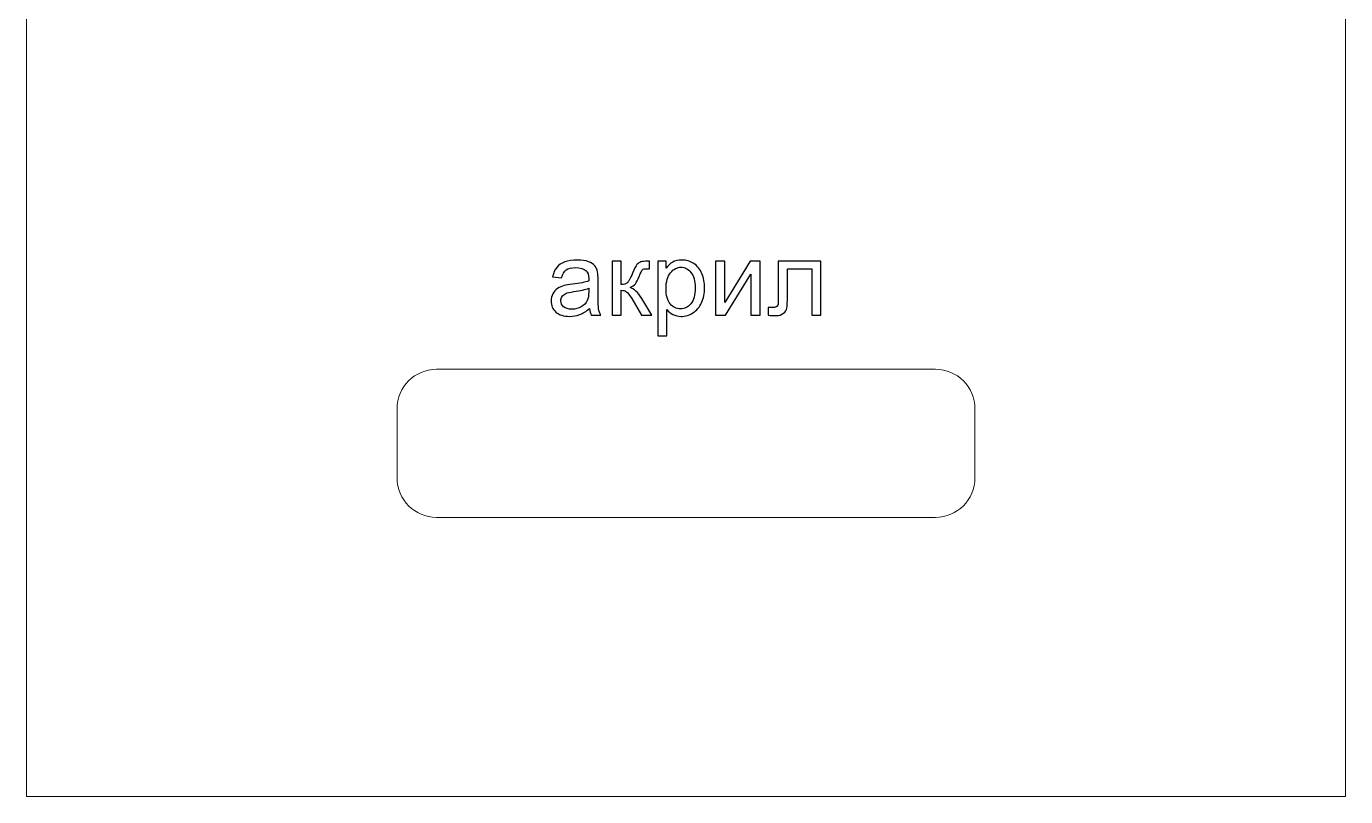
# Model space of a CAD drawing. Header units: centimetres. Extents: x -89.8 to -4.3, y 52.2 to 88.8.
# Drawn here: x -89.81 to -63.11, y 52.18 to 67.77 of the extents above; entities that cross this region are included whole.
import ezdxf

# ---------------------------------------------------------------- set-up
doc = ezdxf.new("R2010")
doc.units = ezdxf.units.CM
doc.header["$MEASUREMENT"] = 0
doc.layers.add('layer 1', color=7, linetype='Continuous')

msp = doc.modelspace()

# ---------------------------------------------------------------- linework, layer by layer
at = {"layer": 'layer 1', "color": 250, "lineweight": 20}
msp.add_lwpolyline([(-89.81447, 52.17734), (-63.10891, 52.17734), (-63.10891, 88.8409), (-89.81447, 88.8409), (-89.81447, 52.17734)], close=True, dxfattribs=at)
at = {"layer": 'layer 1', "color": 177}
for points, knots in [([(-78.41463, 62.06073), (-78.4835, 62.00204), (-78.54992, 61.96093), (-78.61352, 61.93668), (-78.61352, 61.93668), (-78.67713, 61.91244), (-78.7453, 61.90049), (-78.81839, 61.90049), (-78.81839, 61.90049), (-78.93857, 61.90049), (-79.03099, 61.92965), (-79.09565, 61.98834), (-79.09565, 61.98834), (-79.16031, 62.04667), (-79.19264, 62.12152), (-79.19264, 62.21253), (-79.19264, 62.21253), (-79.19264, 62.26595), (-79.18034, 62.31479), (-79.15609, 62.35907), (-79.15609, 62.35907), (-79.13149, 62.40335), (-79.09951, 62.43849), (-79.06016, 62.4652), (-79.06016, 62.4652), (-79.02045, 62.4919), (-78.97617, 62.51228), (-78.92662, 62.52599), (-78.92662, 62.52599), (-78.89008, 62.53548), (-78.83491, 62.54461), (-78.76146, 62.55375), (-78.76146, 62.55375), (-78.61176, 62.57132), (-78.50107, 62.59276), (-78.43044, 62.61735), (-78.43044, 62.61735), (-78.42974, 62.64265), (-78.42938, 62.65882), (-78.42938, 62.6655), (-78.42938, 62.6655), (-78.42938, 62.7407), (-78.44696, 62.79376), (-78.4821, 62.82468), (-78.4821, 62.82468), (-78.52954, 62.8665), (-78.60017, 62.88723), (-78.69364, 62.88723), (-78.69364, 62.88723), (-78.78114, 62.88723), (-78.8458, 62.87177), (-78.88727, 62.8412), (-78.88727, 62.8412), (-78.92908, 62.81063), (-78.95965, 62.75651), (-78.97969, 62.6785), (-78.97969, 62.6785), (-78.97969, 62.6785), (-79.16101, 62.7038), (-79.16101, 62.7038), (-79.16101, 62.7038), (-79.14449, 62.78146), (-79.11744, 62.84436), (-79.07948, 62.89215), (-79.07948, 62.89215), (-79.04153, 62.93994), (-78.98671, 62.97649), (-78.91503, 63.00249), (-78.91503, 63.00249), (-78.84369, 63.02815), (-78.76041, 63.04115), (-78.66623, 63.04115), (-78.66623, 63.04115), (-78.57276, 63.04115), (-78.4965, 63.03025), (-78.43782, 63.00812), (-78.43782, 63.00812), (-78.37949, 62.98598), (-78.33626, 62.95857), (-78.30885, 62.92518), (-78.30885, 62.92518), (-78.28144, 62.8918), (-78.26212, 62.84963), (-78.25087, 62.79868), (-78.25087, 62.79868), (-78.2449, 62.76705), (-78.24173, 62.71012), (-78.24173, 62.62825), (-78.24173, 62.62825), (-78.24173, 62.62825), (-78.24173, 62.38226), (-78.24173, 62.38226), (-78.24173, 62.38226), (-78.24173, 62.21043), (-78.23787, 62.10184), (-78.23014, 62.05581), (-78.23014, 62.05581), (-78.22276, 62.00977), (-78.2073, 61.96585), (-78.18481, 61.92368), (-78.18481, 61.92368), (-78.18481, 61.92368), (-78.37878, 61.92368), (-78.37878, 61.92368), (-78.37878, 61.92368), (-78.39741, 61.96269), (-78.40935, 62.00837), (-78.41463, 62.06073)], [0, 0, 0, 0, 0.03571429, 0.03571429, 0.03571429, 0.03571429, 0.07142857, 0.07142857, 0.07142857, 0.07142857, 0.10714286, 0.10714286, 0.10714286, 0.10714286, 0.14285714, 0.14285714, 0.14285714, 0.14285714, 0.17857143, 0.17857143, 0.17857143, 0.17857143, 0.21428571, 0.21428571, 0.21428571, 0.21428571, 0.25, 0.25, 0.25, 0.25, 0.28571429, 0.28571429, 0.28571429, 0.28571429, 0.32142857, 0.32142857, 0.32142857, 0.32142857, 0.35714286, 0.35714286, 0.35714286, 0.35714286, 0.39285714, 0.39285714, 0.39285714, 0.39285714, 0.42857143, 0.42857143, 0.42857143, 0.42857143, 0.46428571, 0.46428571, 0.46428571, 0.46428571, 0.5, 0.5, 0.5, 0.5, 0.53571429, 0.53571429, 0.53571429, 0.53571429, 0.57142857, 0.57142857, 0.57142857, 0.57142857, 0.60714286, 0.60714286, 0.60714286, 0.60714286, 0.64285714, 0.64285714, 0.64285714, 0.64285714, 0.67857143, 0.67857143, 0.67857143, 0.67857143, 0.71428571, 0.71428571, 0.71428571, 0.71428571, 0.75, 0.75, 0.75, 0.75, 0.78571429, 0.78571429, 0.78571429, 0.78571429, 0.82142857, 0.82142857, 0.82142857, 0.82142857, 0.85714286, 0.85714286, 0.85714286, 0.85714286, 0.89285714, 0.89285714, 0.89285714, 0.89285714, 0.92857143, 0.92857143, 0.92857143, 0.92857143, 1, 1, 1, 1]), ([(-77.0343, 61.5041), (-77.0343, 61.5041), (-77.0343, 63.01796), (-77.0343, 63.01796), (-77.0343, 63.01796), (-77.0343, 63.01796), (-76.86563, 63.01796), (-76.86563, 63.01796), (-76.86563, 63.01796), (-76.86563, 63.01796), (-76.86563, 62.87423), (-76.86563, 62.87423), (-76.86563, 62.87423), (-76.82592, 62.92975), (-76.78094, 62.97157), (-76.73069, 62.99933), (-76.73069, 62.99933), (-76.68079, 63.02709), (-76.62, 63.04115), (-76.54866, 63.04115), (-76.54866, 63.04115), (-76.45519, 63.04115), (-76.37296, 63.01725), (-76.30162, 62.96911), (-76.30162, 62.96911), (-76.23029, 62.92132), (-76.17652, 62.8535), (-76.13998, 62.76635), (-76.13998, 62.76635), (-76.10378, 62.67885), (-76.08551, 62.58327), (-76.08551, 62.4789), (-76.08551, 62.4789), (-76.08551, 62.3675), (-76.10554, 62.267), (-76.1456, 62.17739), (-76.1456, 62.17739), (-76.18566, 62.08814), (-76.24399, 62.01961), (-76.3206, 61.97182), (-76.3206, 61.97182), (-76.39685, 61.92438), (-76.47733, 61.90049), (-76.56166, 61.90049), (-76.56166, 61.90049), (-76.62351, 61.90049), (-76.67903, 61.91349), (-76.72788, 61.93949), (-76.72788, 61.93949), (-76.77708, 61.9655), (-76.81714, 61.99818), (-76.84876, 62.03789), (-76.84876, 62.03789), (-76.84876, 62.03789), (-76.84876, 61.5041), (-76.84876, 61.5041), (-76.84876, 61.5041), (-76.84876, 61.5041), (-77.0343, 61.5041), (-77.0343, 61.5041)], [0, 0, 0, 0, 0.0625, 0.0625, 0.0625, 0.0625, 0.125, 0.125, 0.125, 0.125, 0.1875, 0.1875, 0.1875, 0.1875, 0.25, 0.25, 0.25, 0.25, 0.3125, 0.3125, 0.3125, 0.3125, 0.375, 0.375, 0.375, 0.375, 0.4375, 0.4375, 0.4375, 0.4375, 0.5, 0.5, 0.5, 0.5, 0.5625, 0.5625, 0.5625, 0.5625, 0.625, 0.625, 0.625, 0.625, 0.6875, 0.6875, 0.6875, 0.6875, 0.75, 0.75, 0.75, 0.75, 0.8125, 0.8125, 0.8125, 0.8125, 0.875, 0.875, 0.875, 0.875, 1, 1, 1, 1]), ([(-77.95885, 63.01796), (-77.95885, 63.01796), (-77.77331, 63.01796), (-77.77331, 63.01796), (-77.77331, 63.01796), (-77.77331, 63.01796), (-77.77331, 62.54567), (-77.77331, 62.54567), (-77.77331, 62.54567), (-77.71427, 62.54567), (-77.67281, 62.55691), (-77.64891, 62.57975), (-77.64891, 62.57975), (-77.62537, 62.60224), (-77.59058, 62.66796), (-77.54419, 62.77724), (-77.54419, 62.77724), (-77.50765, 62.86369), (-77.47813, 62.92062), (-77.45564, 62.94803), (-77.45564, 62.94803), (-77.4328, 62.97544), (-77.40679, 62.99406), (-77.37728, 63.00355), (-77.37728, 63.00355), (-77.34741, 63.01304), (-77.29997, 63.01796), (-77.23496, 63.01796), (-77.23496, 63.01796), (-77.23496, 63.01796), (-77.19771, 63.01796), (-77.19771, 63.01796), (-77.19771, 63.01796), (-77.19771, 63.01796), (-77.19771, 62.86509), (-77.19771, 62.86509), (-77.19771, 62.86509), (-77.19771, 62.86509), (-77.24937, 62.86615), (-77.24937, 62.86615), (-77.24937, 62.86615), (-77.29821, 62.86615), (-77.32949, 62.85877), (-77.34319, 62.84436), (-77.34319, 62.84436), (-77.3576, 62.82925), (-77.37974, 62.78427), (-77.40925, 62.70942), (-77.40925, 62.70942), (-77.43737, 62.63773), (-77.46302, 62.58819), (-77.48656, 62.56078), (-77.48656, 62.56078), (-77.50976, 62.53337), (-77.54595, 62.50842), (-77.5948, 62.48558), (-77.5948, 62.48558), (-77.51503, 62.46414), (-77.43631, 62.38999), (-77.359, 62.26279), (-77.359, 62.26279), (-77.359, 62.26279), (-77.15554, 61.92368), (-77.15554, 61.92368), (-77.15554, 61.92368), (-77.15554, 61.92368), (-77.35936, 61.92368), (-77.35936, 61.92368), (-77.35936, 61.92368), (-77.35936, 61.92368), (-77.56001, 62.26173), (-77.56001, 62.26173), (-77.56001, 62.26173), (-77.60042, 62.33026), (-77.63556, 62.37524), (-77.66543, 62.39702), (-77.66543, 62.39702), (-77.69565, 62.41881), (-77.73149, 62.4297), (-77.77331, 62.4297), (-77.77331, 62.4297), (-77.77331, 62.4297), (-77.77331, 61.92368), (-77.77331, 61.92368), (-77.77331, 61.92368), (-77.77331, 61.92368), (-77.95885, 61.92368), (-77.95885, 61.92368), (-77.95885, 61.92368), (-77.95885, 61.92368), (-77.95885, 63.01796), (-77.95885, 63.01796)], [0, 0, 0, 0, 0.04166667, 0.04166667, 0.04166667, 0.04166667, 0.08333333, 0.08333333, 0.08333333, 0.08333333, 0.125, 0.125, 0.125, 0.125, 0.16666667, 0.16666667, 0.16666667, 0.16666667, 0.20833333, 0.20833333, 0.20833333, 0.20833333, 0.25, 0.25, 0.25, 0.25, 0.29166667, 0.29166667, 0.29166667, 0.29166667, 0.33333333, 0.33333333, 0.33333333, 0.33333333, 0.375, 0.375, 0.375, 0.375, 0.41666667, 0.41666667, 0.41666667, 0.41666667, 0.45833333, 0.45833333, 0.45833333, 0.45833333, 0.5, 0.5, 0.5, 0.5, 0.54166667, 0.54166667, 0.54166667, 0.54166667, 0.58333333, 0.58333333, 0.58333333, 0.58333333, 0.625, 0.625, 0.625, 0.625, 0.66666667, 0.66666667, 0.66666667, 0.66666667, 0.70833333, 0.70833333, 0.70833333, 0.70833333, 0.75, 0.75, 0.75, 0.75, 0.79166667, 0.79166667, 0.79166667, 0.79166667, 0.83333333, 0.83333333, 0.83333333, 0.83333333, 0.875, 0.875, 0.875, 0.875, 0.91666667, 0.91666667, 0.91666667, 0.91666667, 1, 1, 1, 1]), ([(-76.86563, 62.46414), (-76.86563, 62.32393), (-76.83717, 62.22027), (-76.78059, 62.15315), (-76.78059, 62.15315), (-76.72366, 62.08603), (-76.65479, 62.05229), (-76.57396, 62.05229), (-76.57396, 62.05229), (-76.49173, 62.05229), (-76.42145, 62.08708), (-76.36312, 62.15666), (-76.36312, 62.15666), (-76.30444, 62.22624), (-76.27527, 62.33377), (-76.27527, 62.4796), (-76.27527, 62.4796), (-76.27527, 62.61876), (-76.30373, 62.72277), (-76.36101, 62.792), (-76.36101, 62.792), (-76.41829, 62.86123), (-76.48646, 62.89567), (-76.56588, 62.89567), (-76.56588, 62.89567), (-76.6446, 62.89567), (-76.71417, 62.85877), (-76.77462, 62.78533), (-76.77462, 62.78533), (-76.83541, 62.71153), (-76.86563, 62.6047), (-76.86563, 62.46414)], [0, 0, 0, 0, 0.11111111, 0.11111111, 0.11111111, 0.11111111, 0.22222222, 0.22222222, 0.22222222, 0.22222222, 0.33333333, 0.33333333, 0.33333333, 0.33333333, 0.44444444, 0.44444444, 0.44444444, 0.44444444, 0.55555556, 0.55555556, 0.55555556, 0.55555556, 0.66666667, 0.66666667, 0.66666667, 0.66666667, 0.77777778, 0.77777778, 0.77777778, 0.77777778, 1, 1, 1, 1]), ([(-75.86166, 63.01796), (-75.86166, 63.01796), (-75.67612, 63.01796), (-75.67612, 63.01796), (-75.67612, 63.01796), (-75.67612, 63.01796), (-75.67612, 62.18337), (-75.67612, 62.18337), (-75.67612, 62.18337), (-75.67612, 62.18337), (-75.16061, 63.01796), (-75.16061, 63.01796), (-75.16061, 63.01796), (-75.16061, 63.01796), (-74.96136, 63.01796), (-74.96136, 63.01796), (-74.96136, 63.01796), (-74.96136, 63.01796), (-74.96136, 61.92368), (-74.96136, 61.92368), (-74.96136, 61.92368), (-74.96136, 61.92368), (-75.14691, 61.92368), (-75.14691, 61.92368), (-75.14691, 61.92368), (-75.14691, 61.92368), (-75.14691, 62.753), (-75.14691, 62.753), (-75.14691, 62.753), (-75.14691, 62.753), (-75.66171, 61.92368), (-75.66171, 61.92368), (-75.66171, 61.92368), (-75.66171, 61.92368), (-75.86166, 61.92368), (-75.86166, 61.92368), (-75.86166, 61.92368), (-75.86166, 61.92368), (-75.86166, 63.01796), (-75.86166, 63.01796)], [0, 0, 0, 0, 0.09090909, 0.09090909, 0.09090909, 0.09090909, 0.18181818, 0.18181818, 0.18181818, 0.18181818, 0.27272727, 0.27272727, 0.27272727, 0.27272727, 0.36363636, 0.36363636, 0.36363636, 0.36363636, 0.45454545, 0.45454545, 0.45454545, 0.45454545, 0.54545455, 0.54545455, 0.54545455, 0.54545455, 0.63636364, 0.63636364, 0.63636364, 0.63636364, 0.72727273, 0.72727273, 0.72727273, 0.72727273, 0.81818182, 0.81818182, 0.81818182, 0.81818182, 1, 1, 1, 1]), ([(-74.59309, 63.01796), (-74.59309, 63.01796), (-73.73074, 63.01796), (-73.73074, 63.01796), (-73.73074, 63.01796), (-73.73074, 63.01796), (-73.73074, 61.92473), (-73.73074, 61.92473), (-73.73074, 61.92473), (-73.73074, 61.92473), (-73.91629, 61.92473), (-73.91629, 61.92473), (-73.91629, 61.92473), (-73.91629, 61.92473), (-73.91629, 62.86404), (-73.91629, 62.86404), (-73.91629, 62.86404), (-73.91629, 62.86404), (-74.40755, 62.86404), (-74.40755, 62.86404), (-74.40755, 62.86404), (-74.40755, 62.86404), (-74.40755, 62.31971), (-74.40755, 62.31971), (-74.40755, 62.31971), (-74.40755, 62.19286), (-74.41177, 62.10922), (-74.41985, 62.06846), (-74.41985, 62.06846), (-74.42828, 62.02805), (-74.45077, 61.99291), (-74.48767, 61.96269), (-74.48767, 61.96269), (-74.52492, 61.93247), (-74.57833, 61.91735), (-74.64826, 61.91735), (-74.64826, 61.91735), (-74.69148, 61.91735), (-74.74138, 61.92017), (-74.79761, 61.92544), (-74.79761, 61.92544), (-74.79761, 61.92544), (-74.79761, 62.0797), (-74.79761, 62.0797), (-74.79761, 62.0797), (-74.79761, 62.0797), (-74.71643, 62.0797), (-74.71643, 62.0797), (-74.71643, 62.0797), (-74.67813, 62.0797), (-74.65072, 62.08357), (-74.63421, 62.09165), (-74.63421, 62.09165), (-74.61769, 62.09938), (-74.6068, 62.11203), (-74.60117, 62.12925), (-74.60117, 62.12925), (-74.5959, 62.14647), (-74.59309, 62.20234), (-74.59309, 62.29687), (-74.59309, 62.29687), (-74.59309, 62.29687), (-74.59309, 63.01796), (-74.59309, 63.01796)], [0, 0, 0, 0, 0.05882353, 0.05882353, 0.05882353, 0.05882353, 0.11764706, 0.11764706, 0.11764706, 0.11764706, 0.17647059, 0.17647059, 0.17647059, 0.17647059, 0.23529412, 0.23529412, 0.23529412, 0.23529412, 0.29411765, 0.29411765, 0.29411765, 0.29411765, 0.35294118, 0.35294118, 0.35294118, 0.35294118, 0.41176471, 0.41176471, 0.41176471, 0.41176471, 0.47058824, 0.47058824, 0.47058824, 0.47058824, 0.52941176, 0.52941176, 0.52941176, 0.52941176, 0.58823529, 0.58823529, 0.58823529, 0.58823529, 0.64705882, 0.64705882, 0.64705882, 0.64705882, 0.70588235, 0.70588235, 0.70588235, 0.70588235, 0.76470588, 0.76470588, 0.76470588, 0.76470588, 0.82352941, 0.82352941, 0.82352941, 0.82352941, 0.88235294, 0.88235294, 0.88235294, 0.88235294, 1, 1, 1, 1]), ([(-78.42938, 62.47187), (-78.49685, 62.44446), (-78.59806, 62.42127), (-78.733, 62.40229), (-78.733, 62.40229), (-78.80961, 62.3914), (-78.86372, 62.3791), (-78.89535, 62.3654), (-78.89535, 62.3654), (-78.92697, 62.35169), (-78.95122, 62.33166), (-78.96844, 62.30566), (-78.96844, 62.30566), (-78.98566, 62.2793), (-78.99444, 62.25014), (-78.99444, 62.21781), (-78.99444, 62.21781), (-78.99444, 62.16896), (-78.97582, 62.12785), (-78.93822, 62.09517), (-78.93822, 62.09517), (-78.90062, 62.06248), (-78.8458, 62.04597), (-78.77376, 62.04597), (-78.77376, 62.04597), (-78.70243, 62.04597), (-78.63882, 62.06143), (-78.58295, 62.09271), (-78.58295, 62.09271), (-78.52743, 62.12363), (-78.48631, 62.16615), (-78.46031, 62.21991), (-78.46031, 62.21991), (-78.44028, 62.26173), (-78.43044, 62.32323), (-78.43044, 62.4044), (-78.43044, 62.4044), (-78.43044, 62.4044), (-78.42938, 62.47187), (-78.42938, 62.47187)], [0, 0, 0, 0, 0.09090909, 0.09090909, 0.09090909, 0.09090909, 0.18181818, 0.18181818, 0.18181818, 0.18181818, 0.27272727, 0.27272727, 0.27272727, 0.27272727, 0.36363636, 0.36363636, 0.36363636, 0.36363636, 0.45454545, 0.45454545, 0.45454545, 0.45454545, 0.54545455, 0.54545455, 0.54545455, 0.54545455, 0.63636364, 0.63636364, 0.63636364, 0.63636364, 0.72727273, 0.72727273, 0.72727273, 0.72727273, 0.81818182, 0.81818182, 0.81818182, 0.81818182, 1, 1, 1, 1])]:
    msp.add_open_spline(points, degree=3, knots=knots, dxfattribs=at)
at = {"layer": 'layer 1', "color": 177, "lineweight": 9}
msp.add_open_spline([(-70.6117, 58.63073), (-70.6117, 58.18891), (-70.96984, 57.8307), (-71.41173, 57.8307), (-71.41173, 57.8307), (-71.41173, 57.8307), (-81.51168, 57.8307), (-81.51168, 57.8307), (-81.51168, 57.8307), (-81.9535, 57.8307), (-82.31168, 58.18891), (-82.31168, 58.63073), (-82.31168, 58.63073), (-82.31168, 58.63073), (-82.31168, 60.03076), (-82.31168, 60.03076), (-82.31168, 60.03076), (-82.31168, 60.47254), (-81.9535, 60.83072), (-81.51168, 60.83072), (-81.51168, 60.83072), (-81.51168, 60.83072), (-71.41173, 60.83072), (-71.41173, 60.83072), (-71.41173, 60.83072), (-70.96984, 60.83072), (-70.6117, 60.47254), (-70.6117, 60.03076), (-70.6117, 60.03076), (-70.6117, 60.03076), (-70.6117, 58.63073), (-70.6117, 58.63073)], degree=3, knots=[0, 0, 0, 0, 0.11111111, 0.11111111, 0.11111111, 0.11111111, 0.22222222, 0.22222222, 0.22222222, 0.22222222, 0.33333333, 0.33333333, 0.33333333, 0.33333333, 0.44444444, 0.44444444, 0.44444444, 0.44444444, 0.55555556, 0.55555556, 0.55555556, 0.55555556, 0.66666667, 0.66666667, 0.66666667, 0.66666667, 0.77777778, 0.77777778, 0.77777778, 0.77777778, 1, 1, 1, 1], dxfattribs=at)

doc.saveas('drawing.dxf')
